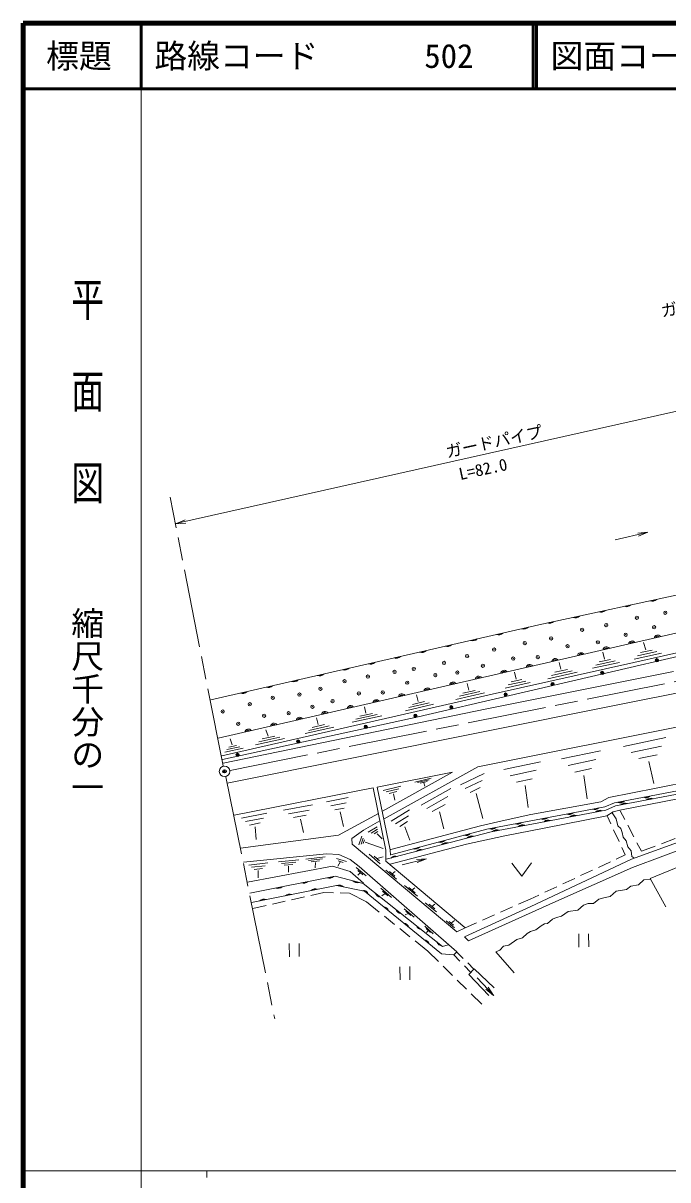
# Model space of a CAD drawing. Units: millimetres, scale not verified. Extents: x 40000 to 680000, y 20000 to 380000.
# Drawn here: x 40000 to 138257, y 203642 to 380000 of the extents above; entities that cross this region are included whole.
import ezdxf
from ezdxf.enums import TextEntityAlignment as Align

# ---------------------------------------------------------------- set-up
doc = ezdxf.new("R2010")
doc.units = ezdxf.units.MM
doc.header["$LTSCALE"] = 1000
doc.header["$PDMODE"] = 32
doc.header["$PDSIZE"] = 500
doc.linetypes.add('CHAIN', pattern=[18.5, 12, -1.5, 3.5, -1.5])
for name, color, linetype, lineweight in [('M-BGD', 7, 'Continuous', 13), ('M-BMK', 2, 'CHAIN', 13), ('M-BMK-SRVR', 3, 'Continuous', 13), ('M-STR-HTXT', 7, 'Continuous', 13), ('M-TTL', 2, 'Continuous', 140), ('M-TTL-BAND', 7, 'Continuous', 13), ('M-TTL-LINE', 7, 'Continuous', 50)]:
    doc.layers.add(name, color=color, linetype=linetype, lineweight=lineweight)
doc.layers.add('M-OTRS', color=6, linetype='Continuous')
doc.layers.add('M-TTL-TXT', color=7, linetype='Continuous')
doc.styles.add('@ＭＳ ゴシック', font='')
doc.styles.add('ＭＳ ゴシック', font='')
doc.styles.get('@ＭＳ ゴシック').set_extended_font_data('@MS Gothic')
doc.styles.get('ＭＳ ゴシック').set_extended_font_data('MS Gothic')

# ---------------------------------------------------------------- blocks, each defined once
blk = doc.blocks.new('田')
at = {"color": 7, "linetype": 'Continuous', "lineweight": 13}
for p, q in [((-0.75, 1), (-0.75, -1)), ((0.75, -1), (0.75, 1))]:
    blk.add_line(p, q, dxfattribs=at)
blk = doc.blocks.new('畑')
at = {"color": 7, "linetype": 'Continuous', "lineweight": 13}
for p, q in [((-1.5, 1), (0, -1)), ((0, -1), (1.5, 1))]:
    blk.add_line(p, q, dxfattribs=at)

msp = doc.modelspace()

# ---------------------------------------------------------------- linework, layer by layer
at = {"layer": 'M-BGD'}
for p, q in [((135052, 302347), (130245, 301229)), ((118589, 288261), (150629, 295196)), ((69707, 270966), (153241, 290159)), ((68580, 276807), (118589, 288261)), ((100180, 274244), (150198, 285863)), ((182565, 286510), (130131, 275962)), ((148965, 286125), (133052, 282518)), ((128597, 283028), (128328, 284083)), ((137292, 283953), (133139, 283031)), ((136584, 284188), (133617, 283529)), ((135875, 284422), (134095, 284027)), ((134908, 284469), (134562, 285567)), ((133052, 282518), (111463, 277684)), ((121950, 281482), (121669, 282546)), ((130895, 282535), (126777, 281646)), ((130217, 282759), (127275, 282125)), ((129539, 282984), (127774, 282603)), ((110654, 275477), (139109, 281154)), ((115131, 279972), (114879, 281023)), ((124429, 281037), (119970, 280034)), ((123698, 281248), (120513, 280532)), ((122968, 281460), (121057, 281030)), ((107910, 278294), (107647, 279310)), ((117264, 279454), (113447, 278622)), ((116635, 279685), (113908, 279091)), ((116005, 279917), (114369, 279560)), ((111463, 277684), (70263, 268290)), ((100195, 276572), (99954, 277600)), ((110332, 277877), (105957, 276903)), ((109620, 278077), (106494, 277381)), ((108907, 278276), (107032, 277859)), ((70484, 267182), (110654, 275477)), ((130131, 275962), (71113, 264136)), ((92228, 274784), (92030, 275780)), ((102564, 276163), (98257, 275155)), ((101868, 276362), (98791, 275641)), ((101172, 276560), (99326, 276128)), ((70360, 267716), (100180, 274244)), ((84952, 273063), (84725, 274070)), ((94671, 274377), (90136, 273420)), ((93957, 274572), (90718, 273889)), ((93244, 274768), (91300, 274357)), ((150350, 274808), (109320, 266626)), ((77329, 271313), (76999, 272263)), ((87330, 272652), (82978, 271683)), ((86633, 272849), (83524, 272157)), ((85935, 273046), (84070, 272631)), ((72531, 269892), (71344, 269636)), ((71872, 269970), (71575, 270898)), ((79843, 270955), (75400, 269981)), ((79099, 271133), (75925, 270437)), ((78354, 271310), (76450, 270893)), ((131506, 269734), (137966, 271067)), ((73520, 269444), (70751, 268846)), ((73025, 269668), (71048, 269241)), ((122043, 267837), (127990, 269067)), ((132671, 268809), (137285, 269761)), ((133835, 267884), (136604, 268456)), ((136468, 263348), (163660, 268872)), ((109320, 266626), (95016, 258711)), ((113279, 266185), (118842, 267390)), ((123057, 266832), (127305, 267711)), ((124072, 265826), (126621, 266354)), ((135381, 267427), (136106, 264081)), ((93944, 263514), (105443, 265809)), ((105443, 265809), (94774, 259876)), ((99700, 264298), (102178, 264862)), ((100099, 264219), (101869, 264622)), ((106639, 263892), (110254, 265609)), ((114236, 265234), (118209, 266095)), ((115193, 264283), (117577, 264799)), ((125456, 265303), (125950, 261759)), ((130119, 261104), (148150, 264607)), ((72139, 259229), (93368, 263404)), ((93368, 263404), (95296, 253931)), ((95954, 253952), (93944, 263514)), ((94863, 263014), (97580, 263680)), ((95326, 262785), (97267, 263261)), ((95789, 262556), (96954, 262842)), ((100499, 264140), (101561, 264382)), ((100641, 260783), (105178, 263296)), ((101061, 264155), (101198, 263677)), ((107377, 263309), (109959, 264535)), ((108116, 262726), (109665, 263462)), ((116493, 263792), (116979, 260422)), ((129266, 261932), (136468, 263348)), ((147150, 263857), (130255, 260672)), ((130960, 259994), (146423, 263033)), ((86251, 261289), (89550, 261921)), ((86877, 260676), (89233, 261128)), ((96422, 262483), (96647, 261510)), ((101500, 260285), (104741, 262080)), ((109038, 262541), (110055, 258744)), ((117382, 259328), (128021, 261272)), ((128021, 261272), (129266, 261932)), ((128630, 260518), (130119, 261104)), ((73276, 258800), (77127, 259540)), ((79672, 260006), (84081, 260809)), ((80448, 259452), (83598, 260026)), ((87503, 260064), (88917, 260335)), ((94139, 259486), (88084, 256190)), ((88313, 259731), (88806, 257493)), ((96100, 258334), (98868, 260060)), ((102360, 259787), (104305, 260864)), ((103473, 259754), (104108, 257183)), ((110661, 257099), (128630, 260518)), ((128790, 260021), (111304, 256725)), ((113011, 258401), (117382, 259328)), ((130255, 260672), (128790, 260021)), ((128946, 259151), (129898, 259737)), ((129794, 259580), (130380, 258668)), ((129898, 259737), (130960, 259994)), ((131682, 258587), (130992, 259895)), ((73885, 258267), (76635, 258796)), ((74493, 257734), (76144, 258052)), ((81225, 258899), (83114, 259243)), ((82267, 258625), (82707, 256620)), ((91868, 256963), (94342, 258363)), ((96018, 254006), (109715, 257644)), ((96745, 257927), (98723, 259160)), ((97390, 257521), (98577, 258261)), ((109715, 257644), (113011, 258401)), ((119388, 257247), (128946, 259151)), ((129039, 259065), (129557, 257939)), ((130380, 258668), (130656, 257610)), ((130656, 257610), (131096, 257220)), ((133082, 255934), (132149, 257703)), ((88084, 256190), (73142, 254212)), ((75358, 257467), (75533, 255552)), ((90078, 255677), (91868, 256963)), ((91159, 254745), (91615, 256032)), ((91501, 254832), (91826, 255752)), ((92579, 256634), (93969, 257466)), ((93027, 256512), (94020, 257106)), ((93475, 256389), (94071, 256746)), ((93939, 256407), (94731, 255642)), ((111304, 256725), (95342, 252518)), ((96039, 253209), (110661, 257099)), ((98150, 257455), (98918, 255446)), ((107595, 254830), (113418, 256075)), ((113418, 256075), (119388, 257247)), ((129975, 257031), (130812, 255214)), ((131096, 257220), (131291, 256585)), ((131291, 256585), (131421, 255901)), ((131421, 255901), (131893, 255332)), ((132725, 252514), (142390, 256055)), ((90151, 254823), (90078, 255677)), ((106087, 241452), (90151, 254823)), ((91842, 254920), (92037, 255471)), ((92124, 255131), (94852, 254177)), ((95933, 251782), (107595, 254830)), ((131231, 254306), (131749, 253181)), ((131893, 255332), (132170, 254404)), ((132170, 254404), (132691, 253818)), ((142601, 254915), (132873, 251267)), ((134239, 253742), (133549, 255050)), ((136336, 254541), (134239, 253742)), ((139366, 255696), (137270, 254897)), ((73606, 252088), (86253, 253333)), ((78924, 252116), (82000, 252440)), ((83106, 252558), (86028, 252882)), ((83511, 252338), (85598, 252570)), ((83915, 252119), (85168, 252258)), ((86253, 253333), (88133, 253236)), ((87769, 252644), (89293, 252160)), ((88004, 252286), (88765, 252044)), ((88133, 253236), (89818, 252479)), ((89818, 252479), (91209, 251429)), ((94388, 251824), (92747, 253289)), ((94300, 252279), (93479, 253011)), ((93889, 252645), (94856, 252909)), ((95296, 253931), (95272, 252246)), ((95272, 252246), (107309, 242138)), ((96003, 253154), (95954, 253952)), ((97779, 251664), (101465, 252592)), ((101480, 252593), (99962, 252500)), ((101480, 252593), (100075, 252013)), ((117380, 245336), (132725, 252514)), ((131749, 253181), (130403, 252554)), ((132691, 253818), (132789, 252955)), ((132789, 252955), (133082, 252727)), ((135566, 249589), (145625, 253767)), ((74191, 249047), (87159, 251492)), ((74409, 251613), (77298, 251955)), ((74813, 251292), (76876, 251536)), ((75216, 250971), (76454, 251117)), ((75829, 250797), (75802, 249688)), ((79363, 251856), (81561, 252088)), ((79803, 251597), (81121, 251736)), ((80462, 251463), (80462, 250545)), ((84533, 252012), (84495, 251215)), ((87159, 251492), (89852, 250657)), ((88385, 252165), (87945, 251455)), ((89852, 250657), (91864, 248862)), ((90777, 251279), (92285, 249975)), ((91397, 250498), (90994, 250109)), ((91020, 250823), (91774, 250172)), ((91209, 251429), (106078, 238416)), ((96903, 249501), (95262, 250864)), ((96649, 249967), (95829, 250648)), ((96239, 250307), (96708, 250681)), ((132873, 251267), (121203, 246091)), ((126776, 250866), (124963, 250022)), ((129496, 252132), (127683, 251288)), ((74572, 247358), (87544, 249946)), ((87544, 249946), (91825, 248839)), ((91825, 248839), (103919, 239236)), ((124056, 249600), (122243, 248757)), ((133759, 248615), (134621, 249397)), ((134621, 249397), (135549, 249494)), ((137949, 245287), (135566, 249589)), ((87770, 248511), (74827, 245946)), ((85846, 247452), (83849, 247002)), ((87296, 247411), (85846, 247452)), ((92002, 247649), (87770, 248511)), ((89746, 247342), (88296, 247383)), ((92328, 246024), (89746, 247342)), ((103740, 238112), (92002, 247649)), ((94523, 248119), (96120, 246683)), ((95163, 247284), (94687, 246932)), ((94764, 247643), (95562, 246925)), ((100087, 246897), (98139, 248508)), ((99744, 247422), (98770, 248228)), ((99257, 247825), (99689, 248191)), ((118617, 247069), (117271, 246442)), ((121337, 248335), (119523, 247491)), ((129445, 246841), (130357, 247671)), ((130357, 247671), (131968, 247916)), ((131968, 247916), (132619, 248420)), ((132619, 248420), (133759, 248615)), ((77021, 245463), (75024, 245013)), ((79947, 246123), (77996, 245683)), ((82874, 246782), (80923, 246342)), ((94272, 244457), (92328, 246024)), ((103005, 244518), (101291, 245865)), ((102730, 244982), (101873, 245655)), ((102302, 245318), (102763, 245699)), ((107251, 240698), (117380, 245336)), ((121203, 246091), (107891, 240068)), ((114595, 245265), (112764, 244460)), ((117271, 246442), (115510, 245668)), ((124562, 244758), (125409, 245507)), ((125409, 245507), (126109, 245767)), ((126109, 245767), (126923, 245783)), ((126923, 245783), (127753, 246434)), ((127753, 246434), (128713, 246711)), ((128713, 246711), (129445, 246841)), ((96608, 242575), (95051, 243830)), ((98072, 244981), (99610, 243706)), ((98687, 244268), (98226, 244041)), ((98303, 244587), (99072, 243949)), ((111849, 244057), (110018, 243252)), ((119907, 242750), (120689, 243401)), ((120689, 243401), (121275, 243662)), ((121275, 243662), (122045, 243857)), ((122045, 243857), (123049, 244546)), ((123049, 244546), (124562, 244758)), ((98944, 240692), (97387, 241947)), ((101223, 242334), (102497, 241148)), ((101441, 241943), (102078, 241349)), ((101760, 241646), (101459, 241360)), ((105736, 242058), (104447, 243157)), ((105570, 242482), (104926, 243031)), ((105248, 242757), (105717, 243204)), ((107346, 242074), (106087, 241452)), ((109103, 242849), (107343, 242075)), ((117336, 241524), (118128, 241763)), ((118128, 241763), (118942, 242381)), ((118942, 242381), (119452, 242653)), ((119452, 242653), (119907, 242750)), ((101667, 238498), (99722, 240065)), ((107891, 240068), (107251, 240698)), ((114037, 239419), (115220, 240287)), ((115220, 240287), (116120, 240558)), ((116120, 240558), (116793, 241210)), ((116793, 241210), (117336, 241524)), ((103287, 236910), (101667, 238498)), ((105595, 237966), (103740, 238112)), ((103919, 239236), (104798, 239480)), ((106078, 238416), (105565, 237903)), ((106086, 238350), (107043, 237409)), ((114849, 235197), (112029, 238384)), ((112040, 238410), (112670, 238670)), ((112670, 238670), (113212, 239256)), ((113212, 239256), (114037, 239419)), ((105642, 237938), (106567, 236988)), ((107756, 236708), (108712, 235768)), ((105430, 234810), (104001, 236210)), ((107266, 236272), (108192, 235323)), ((107934, 234949), (108739, 235803)), ((110985, 231775), (107934, 234949)), ((108739, 235803), (111767, 232922)), ((107572, 232711), (106144, 234110)), ((109189, 234431), (111728, 231729)), ((111700, 231745), (110884, 233028)), ((109907, 230423), (108286, 232011)), ((111700, 231745), (110512, 232694))]:
    msp.add_line(p, q, dxfattribs=at)
for centre, radius in [((136583, 282873), 150), ((136583, 282873), 90), ((128265, 280936), 150), ((128265, 280936), 90), ((120680, 279243), 150), ((120680, 279243), 90), ((113535, 277632), 150), ((113535, 277632), 90), ((105258, 275711), 150), ((105258, 275711), 90), ((99789, 274393), 150), ((99789, 274393), 90), ((92221, 272732), 150), ((92221, 272732), 90), ((81917, 270462), 150), ((81917, 270462), 90), ((72689, 268435), 150), ((72689, 268435), 90)]:
    msp.add_circle(centre, radius, dxfattribs=at)
for centre, radius, start, end in [((131981, 291936), 908, 248.8153, 315.61227), ((132061, 291565), 454, 248.8153, 315.61227), ((135891, 292782), 908, 248.8153, 315.61227), ((135971, 292411), 454, 248.8153, 315.61227), ((124162, 290243), 908, 248.8153, 315.61227), ((124242, 289872), 454, 248.8153, 315.61227), ((128072, 291089), 908, 248.8153, 315.61227), ((128152, 290719), 454, 248.8153, 315.61227), ((116340, 288524), 908, 249.50186, 316.29884), ((116425, 288154), 454, 249.50186, 316.29884), ((120253, 289397), 908, 248.8153, 315.61227), ((120333, 289026), 454, 248.8153, 315.61227), ((108542, 286738), 908, 249.50186, 316.29884), ((108627, 286368), 454, 249.50186, 316.29884), ((112441, 287631), 908, 249.50186, 316.29884), ((112526, 287261), 454, 249.50186, 316.29884), ((132802, 285276), 532, 32.95574, 172.92383), ((136701, 286172), 532, 32.95574, 172.92383), ((136680, 286260), 266, 32.95574, 172.92383), ((100744, 284952), 908, 249.50186, 316.29884), ((100828, 284582), 454, 249.50186, 316.29884), ((104643, 285845), 908, 249.50186, 316.29884), ((104728, 285475), 454, 249.50186, 316.29884), ((125005, 283485), 532, 32.95574, 172.92383), ((128904, 284380), 532, 32.95574, 172.92383), ((128883, 284469), 266, 32.95574, 172.92383), ((132782, 285365), 266, 32.95574, 172.92383), ((92946, 283165), 908, 249.50186, 316.29884), ((93030, 282796), 454, 249.50186, 316.29884), ((96845, 284059), 908, 249.50186, 316.29884), ((96929, 283689), 454, 249.50186, 316.29884), ((117209, 281693), 532, 32.95574, 172.92383), ((121107, 282589), 532, 32.95574, 172.92383), ((121087, 282678), 266, 32.95574, 172.92383), ((124985, 283573), 266, 32.95574, 172.92383), ((85148, 281379), 908, 249.50186, 316.29884), ((85232, 281010), 454, 249.50186, 316.29884), ((89047, 282272), 908, 249.50186, 316.29884), ((89131, 281903), 454, 249.50186, 316.29884), ((109412, 279902), 532, 32.95574, 172.92383), ((113310, 280797), 532, 32.95574, 172.92383), ((113290, 280886), 266, 32.95574, 172.92383), ((117188, 281782), 266, 32.95574, 172.92383), ((77350, 279593), 908, 249.50186, 316.29884), ((77434, 279224), 454, 249.50186, 316.29884), ((81249, 280486), 908, 249.50186, 316.29884), ((81333, 280117), 454, 249.50186, 316.29884), ((105513, 279006), 532, 32.95574, 172.92383), ((105493, 279095), 266, 32.95574, 172.92383), ((109391, 279991), 266, 32.95574, 172.92383), ((73451, 278700), 908, 249.50186, 316.29884), ((73535, 278331), 454, 249.50186, 316.29884), ((97716, 277215), 532, 32.95574, 172.92383), ((97696, 277303), 266, 32.95574, 172.92383), ((101615, 278110), 532, 32.95574, 172.92383), ((101594, 278199), 266, 32.95574, 172.92383), ((89920, 275423), 532, 32.95574, 172.92383), ((89899, 275512), 266, 32.95574, 172.92383), ((93818, 276319), 532, 32.95574, 172.92383), ((93798, 276408), 266, 32.95574, 172.92383), ((82123, 273632), 532, 32.95574, 172.92383), ((82102, 273721), 266, 32.95574, 172.92383), ((86021, 274528), 532, 32.95574, 172.92383), ((86001, 274616), 266, 32.95574, 172.92383), ((74326, 271840), 532, 32.95574, 172.92383), ((74305, 271929), 266, 32.95574, 172.92383), ((78224, 272736), 532, 32.95574, 172.92383), ((78204, 272825), 266, 32.95574, 172.92383), ((130967, 262041), 908, 247.59778, 314.39476), ((131039, 261668), 454, 247.59778, 314.39476), ((131723, 260177), 908, 67.2767, 134.07368), ((134893, 262804), 908, 247.59778, 314.39476), ((134966, 262431), 454, 247.59778, 314.39476), ((135654, 260918), 908, 67.2767, 134.07368), ((135583, 261291), 454, 67.2767, 134.07368), ((123194, 260255), 908, 247.3715, 314.16848), ((123265, 259883), 454, 247.3715, 314.16848), ((123972, 258341), 908, 67.2759, 134.07287), ((127124, 261003), 908, 247.3715, 314.16848), ((127195, 260630), 454, 247.3715, 314.16848), ((127902, 259082), 908, 67.2759, 134.07287), ((127832, 259455), 454, 67.2759, 134.07287), ((131653, 260550), 454, 67.2767, 134.07368), ((115335, 258761), 908, 247.3715, 314.16848), ((115406, 258388), 454, 247.3715, 314.16848), ((116110, 256859), 908, 67.2759, 134.07287), ((116040, 257232), 454, 67.2759, 134.07287), ((119265, 259508), 908, 247.3715, 314.16848), ((119336, 259136), 454, 247.3715, 314.16848), ((120041, 257600), 908, 67.2759, 134.07287), ((119971, 257973), 454, 67.2759, 134.07287), ((123901, 258714), 454, 67.2759, 134.07287), ((107472, 257036), 908, 251.49984, 318.29682), ((107570, 256670), 454, 251.49984, 318.29682), ((108352, 255163), 908, 71.36628, 138.16326), ((108256, 255530), 454, 71.36628, 138.16326), ((111406, 258013), 908, 247.3715, 314.16848), ((111476, 257641), 454, 247.3715, 314.16848), ((112179, 256118), 908, 67.2759, 134.07287), ((112109, 256491), 454, 67.2759, 134.07287), ((99741, 254979), 908, 251.49984, 318.29682), ((99839, 254613), 454, 251.49984, 318.29682), ((100617, 253124), 908, 71.36628, 138.16326), ((103607, 256008), 908, 251.49984, 318.29682), ((103704, 255641), 454, 251.49984, 318.29682), ((104484, 254144), 908, 71.36628, 138.16326), ((104388, 254510), 454, 71.36628, 138.16326), ((96749, 252105), 908, 71.36628, 138.16326), ((96652, 252471), 454, 71.36628, 138.16326), ((100520, 253491), 454, 71.36628, 138.16326), ((82761, 249765), 908, 247.88379, 314.68077), ((82836, 249393), 454, 247.88379, 314.68077), ((86684, 250547), 908, 247.88379, 314.68077), ((86758, 250175), 454, 247.88379, 314.68077), ((90904, 249860), 908, 222.10487, 288.90184), ((90809, 249493), 454, 222.10487, 288.90184), ((78839, 248982), 908, 247.88379, 314.68077), ((78913, 248610), 454, 247.88379, 314.68077), ((80614, 246320), 908, 67.81018, 134.60716), ((80540, 246692), 454, 67.81018, 134.60716), ((84537, 247098), 908, 67.81018, 134.60716), ((84464, 247469), 454, 67.81018, 134.60716), ((88162, 247658), 908, 45.07984, 111.87682), ((88237, 248029), 454, 45.07984, 111.87682), ((91977, 247153), 597, 3.09222, 113.13466), ((92063, 247345), 316, 359.58953, 103.81611), ((94531, 247659), 908, 198.14919, 264.94617), ((94295, 247362), 454, 198.14919, 264.94617), ((76690, 245542), 908, 67.81018, 134.60716), ((76616, 245914), 454, 67.81018, 134.60716), ((94811, 244389), 908, 17.50952, 84.3065), ((95050, 244684), 454, 17.50952, 84.3065), ((97663, 245171), 908, 198.14919, 264.94617), ((97427, 244874), 454, 198.14919, 264.94617), ((97915, 241867), 908, 17.50952, 84.3065), ((98155, 242162), 454, 17.50952, 84.3065), ((100796, 242684), 908, 198.14919, 264.94617), ((100560, 242387), 454, 198.14919, 264.94617), ((101020, 239345), 908, 17.50952, 84.3065), ((101259, 239639), 454, 17.50952, 84.3065), ((103928, 240196), 908, 198.14919, 264.94617), ((103692, 239899), 454, 198.14919, 264.94617)]:
    msp.add_arc(centre, radius, start, end, dxfattribs=at)
for p in [(133531, 289333), (137870, 290102), (125181, 287520), (128861, 288234), (136168, 287904), (116446, 285487), (120456, 286201), (127598, 285597), (131828, 286751), (111777, 284499), (122983, 284993), (104141, 282466), (107657, 283510), (110074, 282026), (114688, 283125), (118424, 283345), (136583, 282873), (92550, 280378), (96615, 281093), (99527, 281532), (102823, 280598), (106174, 280983), (128265, 280936), (85299, 278511), (88979, 279664), (98538, 279445), (120680, 279243), (78047, 277137), (82113, 277632), (87167, 276643), (91177, 277797), (94802, 277961), (113535, 277632), (70412, 275050), (74532, 276149), (84090, 275764), (105258, 275711), (72774, 273182), (76729, 274391), (80465, 274775), (99789, 274393), (92221, 272732), (81917, 270462), (72689, 268435)]:
    msp.add_point(p, dxfattribs=at)
at = {"layer": 'M-BMK'}
for p, q in [((70479, 266751), (62387, 307747)), ((71553, 266073), (167829, 285291)), ((70879, 265086), (78352, 228177))]:
    msp.add_line(p, q, dxfattribs=at)
at = {"layer": 'M-BMK-SRVR'}
msp.add_circle((70690, 265926), 800, dxfattribs=at)
at = {"layer": 'M-OTRS'}
msp.add_point((70690, 265926), dxfattribs=at)
at = {"layer": 'M-STR-HTXT'}
for p, q in [((143184, 321666), (63279, 303700)), ((63274, 303679), (64676, 304267)), ((63274, 303679), (64791, 303781)), ((135182, 302412), (133670, 302257)), ((135182, 302412), (133802, 301775))]:
    msp.add_line(p, q, dxfattribs=at)
at = {"layer": 'M-TTL'}
for p, q in [((40000, 380000), (40000, 20000)), ((680000, 380000), (40000, 380000))]:
    msp.add_line(p, q, dxfattribs=at)
at = {"layer": 'M-TTL-BAND'}
for p, q in [((58000, 370000), (58000, 20000)), ((40000, 205000), (579000, 205000)), ((68000, 205000), (68000, 204000))]:
    msp.add_line(p, q, dxfattribs=at)
at = {"layer": 'M-TTL-LINE'}
for p, q in [((58000, 380000), (58000, 370000)), ((117750, 380000), (117750, 370000)), ((118250, 380000), (118250, 370000)), ((40000, 370000), (680000, 370000))]:
    msp.add_line(p, q, dxfattribs=at)

# ---------------------------------------------------------------- block references
at = {"layer": 'M-BGD', "xscale": 1000, "yscale": 1000, "rotation": 0.65231}
for name, p in [('畑', (116010, 250967)), ('田', (125435, 240151)), ('田', (81309, 238668)), ('田', (98181, 235146))]:
    msp.add_blockref(name, p, dxfattribs=at)

# ---------------------------------------------------------------- texts
at = {"layer": 'M-STR-HTXT', "style": 'ＭＳ ゴシック'}
for s, rotation, p in [('ガードレール', 9.782, (137467, 334662)), ('ガードパイプ\u3000', 12.208, (104745, 313187)), ('L=82.0', 12.057, (106739, 309789))]:
    msp.add_text(s, height=1833, rotation=rotation, dxfattribs=at).set_placement(p, align=Align.BOTTOM_LEFT)
at = {"layer": 'M-TTL-BAND', "style": '@ＭＳ ゴシック', "width": 1.4}
msp.add_text('平  面  図', height=3666, rotation=270, dxfattribs=at).set_placement((49777, 306475), align=Align.MIDDLE_RIGHT)
at = {"layer": 'M-TTL-BAND', "style": '@ＭＳ ゴシック'}
msp.add_text('縮尺千分の一', height=3666, rotation=270, dxfattribs=at).set_placement((49777, 261030), align=Align.MIDDLE_RIGHT)
at = {"layer": 'M-TTL-TXT', "style": 'ＭＳ ゴシック'}
msp.add_text('標題', height=3666, dxfattribs=at).set_placement((48500, 375000), align=Align.MIDDLE_CENTER)
for s, p in [('路線コード', (60000, 375000)), ('502', (101142, 375000)), ('図面コード', (120380, 375000))]:
    msp.add_text(s, height=3666, dxfattribs=at).set_placement(p, align=Align.MIDDLE_LEFT)

doc.saveas('drawing.dxf')
